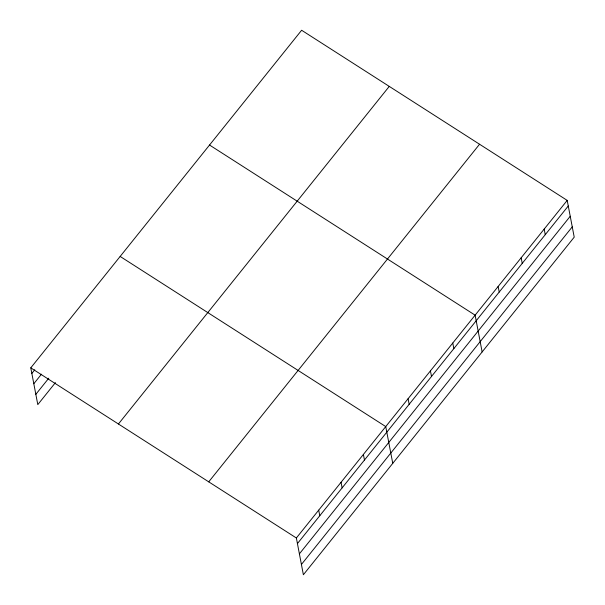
<?xml version="1.0" encoding="UTF-8"?>
<svg xmlns="http://www.w3.org/2000/svg" width="605" height="605" viewBox="0 0 605 605"><rect width="100%" height="100%" fill="white"/><g stroke="black" fill="none" stroke-linecap="round" stroke-linejoin="round"><path stroke-width="0.91" d="M30.779 367.848L301.623 30.25L567.203 200.391L574.221 237.152L303.377 574.75L296.367 537.989L30.779 367.848L37.797 404.609L55.433 382.625M31.853 373.444L34.788 369.776M33.812 383.729L41.458 374.2M35.831 394.324L48.771 378.201M118.429 423.992L389.265 86.394M208.725 481.845L479.561 144.247M296.367 537.989L567.203 200.391M297.433 543.585L568.269 205.987M299.392 553.87L570.235 216.272M301.419 564.465L572.254 226.867M209.534 145.034L475.122 315.175L482.132 351.936M120.161 256.444L385.74 426.578L392.758 463.339M544.182 229.083L545.249 234.679M521.162 257.783L522.228 263.379M498.142 286.475L499.208 292.071M452.774 343.027L453.841 348.624M430.435 370.88L431.501 376.469M408.088 398.725L409.154 404.321M363.401 454.431L364.467 460.027M341.054 482.283L342.12 487.88M318.706 510.136L319.78 515.732"/></g></svg>
